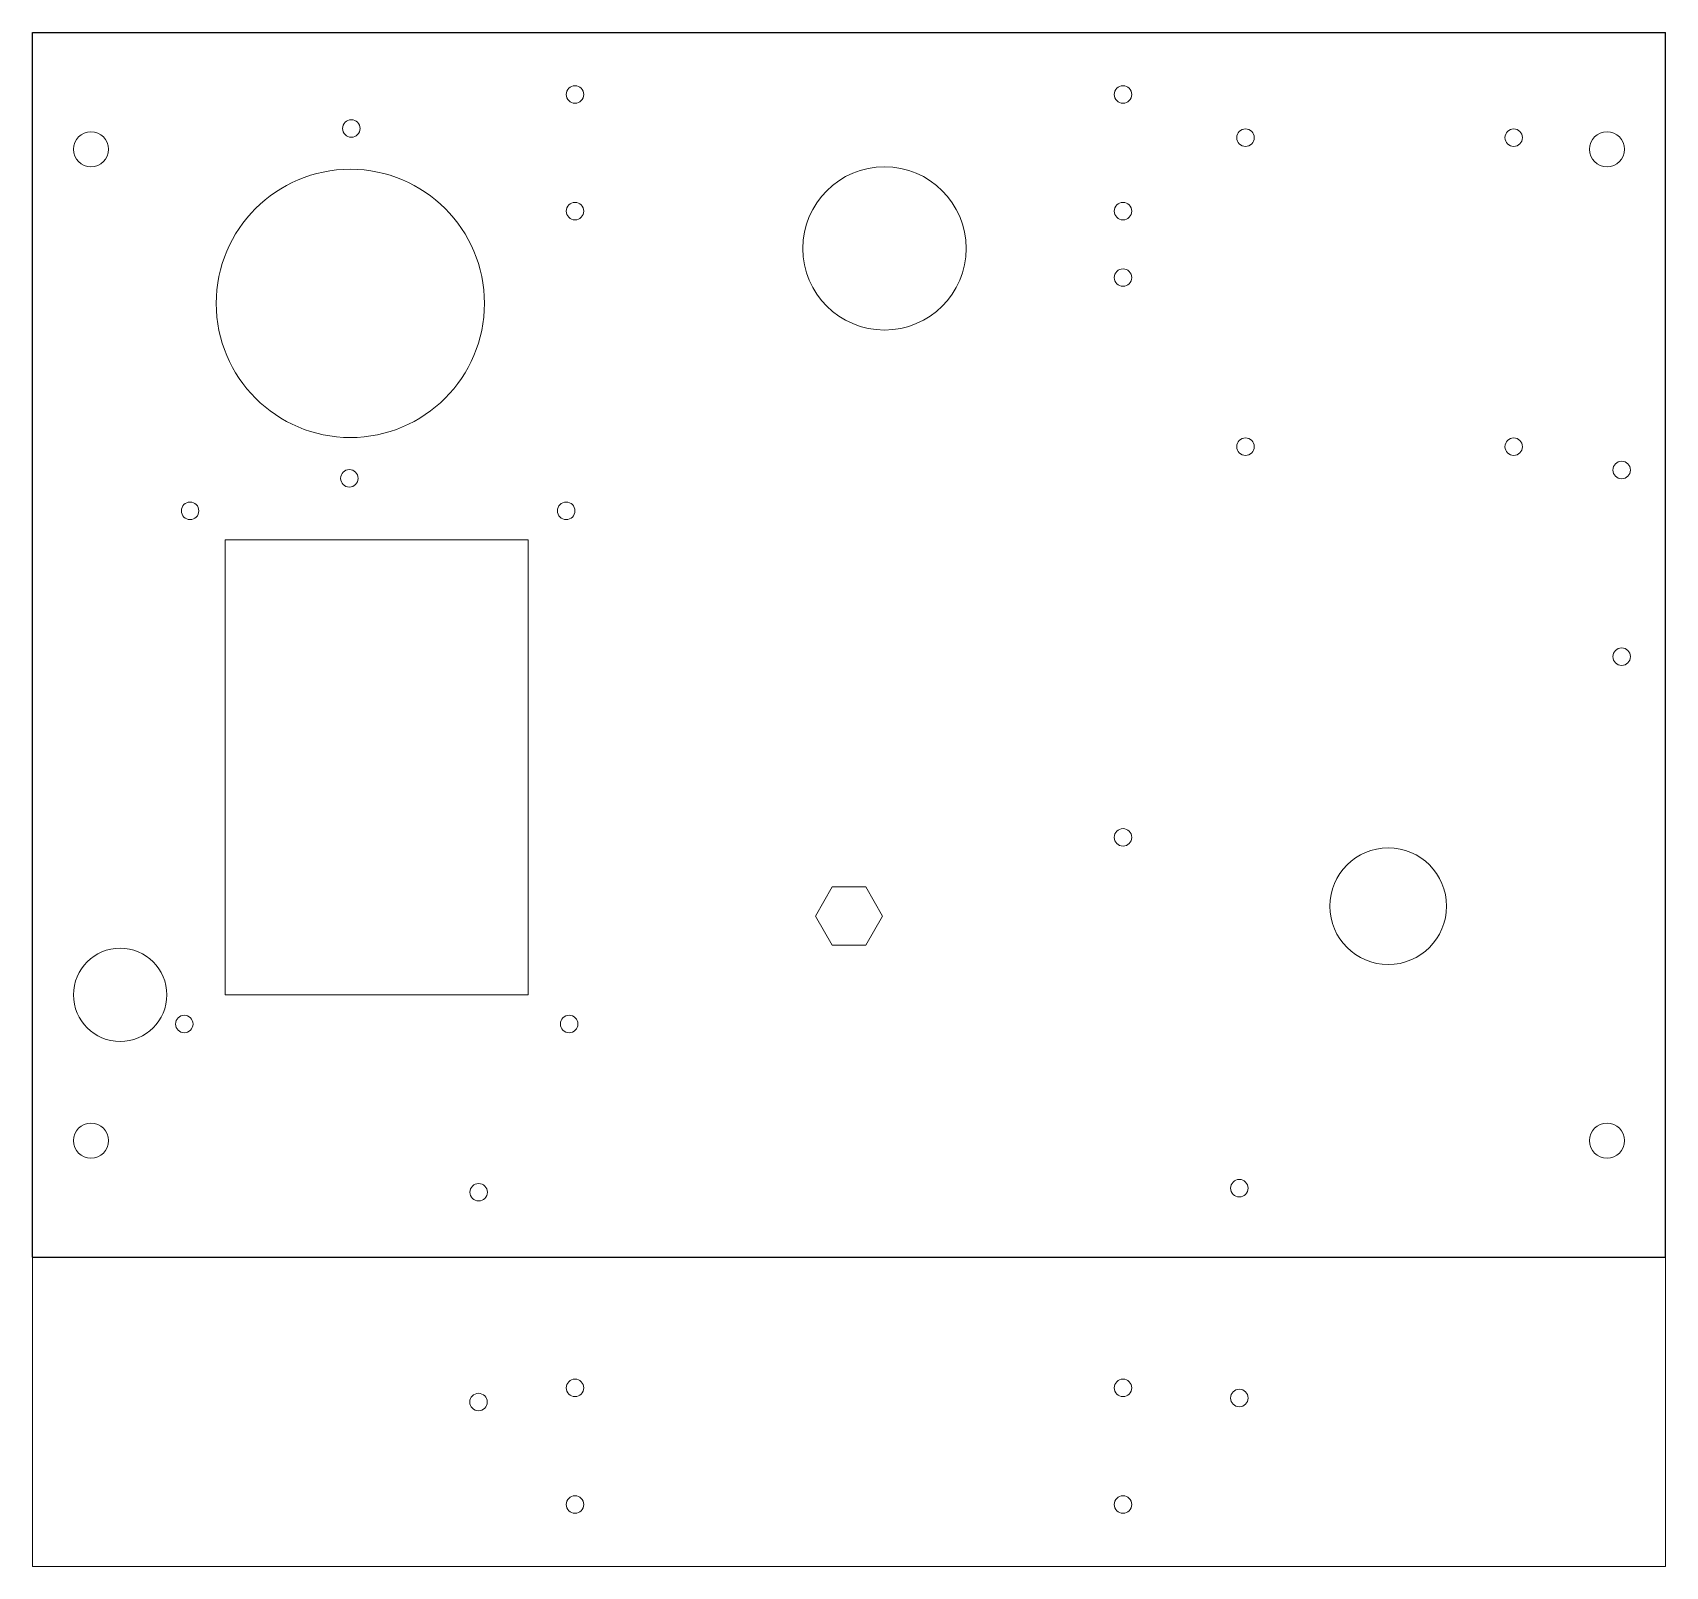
# Model space of a CAD drawing. Header units: millimetres. Extents: x 0 to 280, y -53 to 210.
import ezdxf

# ---------------------------------------------------------------- set-up
doc = ezdxf.new("R2010")
doc.units = ezdxf.units.MM

msp = doc.modelspace()

# ---------------------------------------------------------------- linework, layer by layer
at = {"color": 7, "linetype": 'Continuous'}
for p, q in [((0, 0), (0, 210)), ((0, 210), (280, 210)), ((280, 0), (280, 210)), ((0, 0), (280, 0))]:
    msp.add_line(p, q, dxfattribs=at)
at = {"color": 7, "linetype": 'Continuous', "lineweight": 15}
for p, q in [((280, 210), (0, 210)), ((0, 210), (0, -53)), ((280, -53), (280, 210)), ((85, 123), (33, 123)), ((33, 123), (33, 45)), ((85, 45), (85, 123)), ((137.11, 63.5), (134.23, 58.5)), ((142.89, 63.5), (137.11, 63.5)), ((145.77, 58.5), (142.89, 63.5)), ((134.23, 58.5), (137.11, 53.5)), ((142.89, 53.5), (145.77, 58.5)), ((137.11, 53.5), (142.89, 53.5)), ((33, 45), (85, 45)), ((280, -53), (0, -53))]:
    msp.add_line(p, q, dxfattribs=at)
for centre, radius in [((93, 199.4), 1.5), ((187, 199.4), 1.5), ((54.65, 193.57), 1.5), ((208, 192), 1.5), ((254, 192), 1.5), ((10, 190), 3), ((270, 190), 3), ((54.48, 163.57), 23), ((146.09, 173), 14), ((93, 179.4), 1.5), ((187, 179.4), 1.5), ((187, 168), 1.5), ((208, 139), 1.5), ((254, 139), 1.5), ((54.32, 133.57), 1.5), ((272.5, 135), 1.5), ((27, 128), 1.5), ((91.5, 128), 1.5), ((272.5, 103), 1.5), ((187, 72), 1.5), ((232.48, 60.2), 10), ((15, 45), 8), ((26, 40), 1.5), ((92, 40), 1.5), ((10, 20), 3), ((270, 20), 3), ((76.49, 11.15), 1.5), ((206.94, 11.84), 1.5), ((93, -22.4), 1.5), ((187, -22.4), 1.5), ((76.47, -24.83), 1.5), ((206.94, -24.14), 1.5), ((93, -42.4), 1.5), ((187, -42.4), 1.5)]:
    msp.add_circle(centre, radius, dxfattribs=at)

doc.saveas('drawing.dxf')
